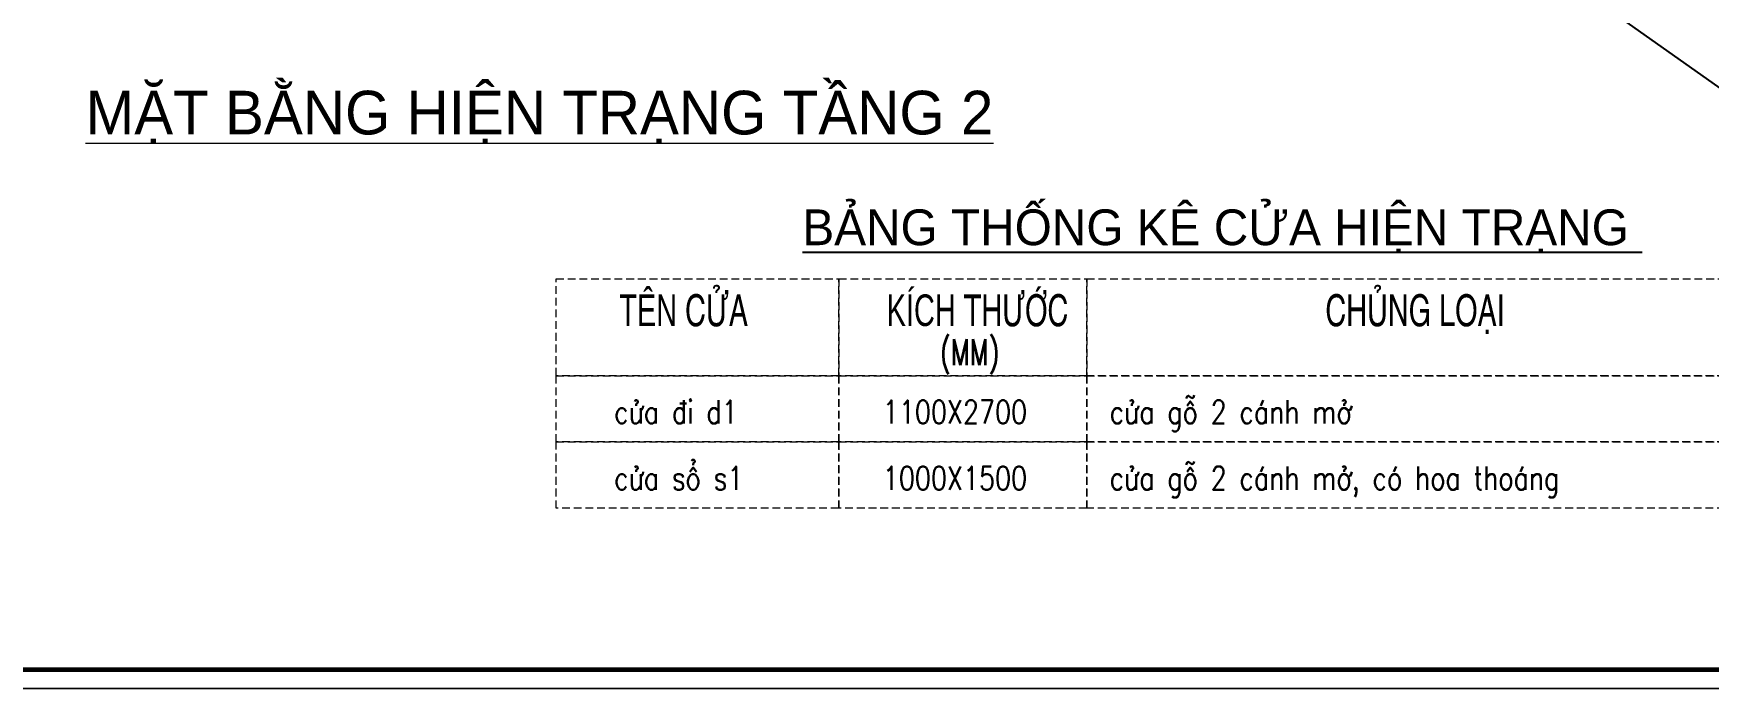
# Model space of a CAD drawing. Header units: millimetres. Extents: x 5243337 to 5938936, y 490824 to 785930.
# Drawn here: x 5808113 to 5834984, y 640013 to 650514 of the extents above; entities that cross this region are included whole.
import ezdxf
from ezdxf.enums import TextEntityAlignment as Align

# ---------------------------------------------------------------- set-up
doc = ezdxf.new("R2010")
doc.units = ezdxf.units.MM
doc.header["$MEASUREMENT"] = 0
doc.linetypes.add('HIDDEN', pattern=[0.375, 0.25, -0.125])
doc.layers.get('0').update_dxf_attribs({"lineweight": 0})
doc.layers.get('Defpoints').update_dxf_attribs({"lineweight": 0})
doc.layers.add('KCS_Plotter', color=11, linetype='Continuous', plot=False)
for name, color, linetype, lineweight in [('Khungten_LCDI', 7, 'Continuous', 25), ('LC MANH DUT', 35, 'HIDDEN', 5), ('LC Net thay', 7, 'Continuous', 25), ('LC Text1', 3, 'Continuous', 20), ('LC Text2', 7, 'Continuous', 25), ('text', 1, 'Continuous', 20)]:
    doc.layers.add(name, color=color, linetype=linetype, lineweight=lineweight)
doc.styles.add('AVANH-B', font='VHAVANB.TTF')
doc.styles.add('Khungten', font='VHAVAN.TTF', dxfattribs={"width": 0.9, "height": 5000})
doc.styles.add('LC 1', font='VHAVANB.TTF')
doc.styles.add('LC 2', font='VHARIALN.TTF', dxfattribs={"width": 0.7})
doc.styles.add('LC 3', font='vnsimli.shx', dxfattribs={"width": 0.75})
doc.styles.add('Title', font='VHBLACK.TTF')

# ---------------------------------------------------------------- blocks, each defined once
blk = doc.blocks.new('TIEUDE2')
at = {"layer": 'LC Text2', "color": 7, "style": 'LC 1'}
blk.add_attdef('%%UTIªU§Ò', text='', height=3.5, dxfattribs=at).set_placement((0, 0), align=Align.BOTTOM_CENTER)
blk.add_attdef('TL', text='', height=2.2, dxfattribs=at).set_placement((0, -1.8), align=Align.TOP_CENTER)
blk = doc.blocks.new('ha tang Nui Beo')
at = {"layer": 'Defpoints', "lineweight": 0}
blk.add_lwpolyline([(-1200, -14850), (-1200, 14850), (40800, 14850), (40800, -14850)], close=True, dxfattribs=at)
at = {"layer": 'Khungten_LCDI', "color": 5, "lineweight": 60}
blk.add_lwpolyline([(0, -14650), (0, 14650), (40600, 14650), (40600, -14650)], close=True, dxfattribs=at)
at = {"color": 7, "style": 'Khungten', "width": 0.8}
for tag, p in [('REVISION', (39499, -10746)), ('NGAYHT', (39546, -11609))]:
    blk.add_attdef(tag, text='', height=200, dxfattribs=at).set_placement(p, align=Align.CENTER)
at = {"layer": 'LC Text1', "style": 'Title', "width": 1.485915}
for tag, p, p2 in [('TENBANVE1', (36913, -8886), (40339, -8886)), ('TENBANVE2', (36913, -9562), (40339, -9562))]:
    blk.add_attdef(tag, text='', height=250, dxfattribs=at).set_placement(p, p2, align=Align.FIT)
at = {"layer": 'LC Text1', "style": 'Title', "width": 0.7}
blk.add_attdef('SOBANVE', text='', height=250, dxfattribs=at).set_placement((39562, -13896), align=Align.CENTER)

msp = doc.modelspace()

# ---------------------------------------------------------------- linework, layer by layer
at = {"layer": 'KCS_Plotter'}
msp.add_line((5848781.5, 640013.2), (5785781.5, 684563.2), dxfattribs=at)
at = {"layer": 'LC MANH DUT', "ltscale": 500}
for points in [[(5816496.7, 646580.6), (5821029.9, 646580.6), (5821029.9, 645026.7), (5816496.7, 645026.7)], [(5821029.9, 646580.6), (5825009.6, 646580.6), (5825009.6, 645026.7), (5821029.9, 645026.7)], [(5825009.6, 646580.6), (5835247.6, 646580.6), (5835247.6, 645026.7), (5825009.6, 645026.7)], [(5816496.7, 645026.7), (5821029.9, 645026.7), (5821029.9, 643965.7), (5816496.7, 643965.7)], [(5821029.9, 645026.7), (5825009.6, 645026.7), (5825009.6, 643965.7), (5821029.9, 643965.7)], [(5825009.6, 645026.7), (5835247.6, 645026.7), (5835247.6, 643965.7), (5825009.6, 643965.7)], [(5816496.7, 643965.7), (5821029.9, 643965.7), (5821029.9, 642904.7), (5816496.7, 642904.7)], [(5821029.9, 643965.7), (5825009.6, 643965.7), (5825009.6, 642904.7), (5821029.9, 642904.7)], [(5825009.6, 643965.7), (5835247.6, 643965.7), (5835247.6, 642904.7), (5825009.6, 642904.7)]]:
    msp.add_lwpolyline(points, close=True, dxfattribs=at)

# ---------------------------------------------------------------- block references
at = {"layer": 'LC Net thay', "xscale": 1.500000000004304, "yscale": 1.500000000004304, "zscale": 1.500000000004304}
for p in [(5787581.5, 662288.2), (5787581.5, 617738.2)]:
    msp.add_blockref('ha tang Nui Beo', p, dxfattribs=at)
at = {"layer": 'LC Text2'}
ref = msp.add_blockref('TIEUDE2', (5827182.7, 646948.7), dxfattribs=dict(at, xscale=168.7500000003261, yscale=168.7500000003261, zscale=168.7500000003261))
ref.add_attrib('%%UTIªU§Ò', '%%Ub¶ng thèng kª cöa hiÖn tr¹ng ', dxfattribs={"color": 7, "height": 573.1, "style": 'LC 1'}).set_placement((5827182.7, 646948.7), align=Align.BOTTOM_CENTER)

# ---------------------------------------------------------------- texts
at = {"layer": 'LC Text1', "style": 'LC 3'}
for s, height, width, p in [('(MM)', 418.53, 0.7, (5822653.8, 645194.6)), ('cöa ®i d1', 375, 0.8, (5817429.5, 644259.6)), ('1100X2700', 375, 0.8, (5821738.4, 644259.6)), ('cöa gç 2 c¸nh më', 375, 0.8, (5825377.4, 644259.6)), ('cöa sæ s1', 375, 0.8, (5817429.5, 643198.6)), ('1000X1500', 375, 0.8, (5821738.4, 643198.6)), ('cöa gç 2 c¸nh më, cã hoa tho¸ng', 375, 0.8, (5825377.4, 643198.6))]:
    msp.add_text(s, height=height, dxfattribs=dict(at, width=width)).set_placement(p)
at = {"layer": 'LC Text2', "lineweight": -2, "style": 'LC 2', "width": 0.8}
for s, p in [('tªn cöa', (5817509.9, 645824.7)), ('kÝch th\xadíc', (5821799.8, 645824.7)), ('chñng lo¹i', (5828838.6, 645824.7))]:
    msp.add_text(s, height=506.25, dxfattribs=at).set_placement(p)
at = {"layer": 'text', "style": 'AVANH-B'}
msp.add_text('%%UmÆt b»ng hiÖn tr¹ng tÇng 2', height=700, dxfattribs=at).set_placement((5816230.8, 648896), align=Align.CENTER)

doc.saveas('drawing.dxf')
